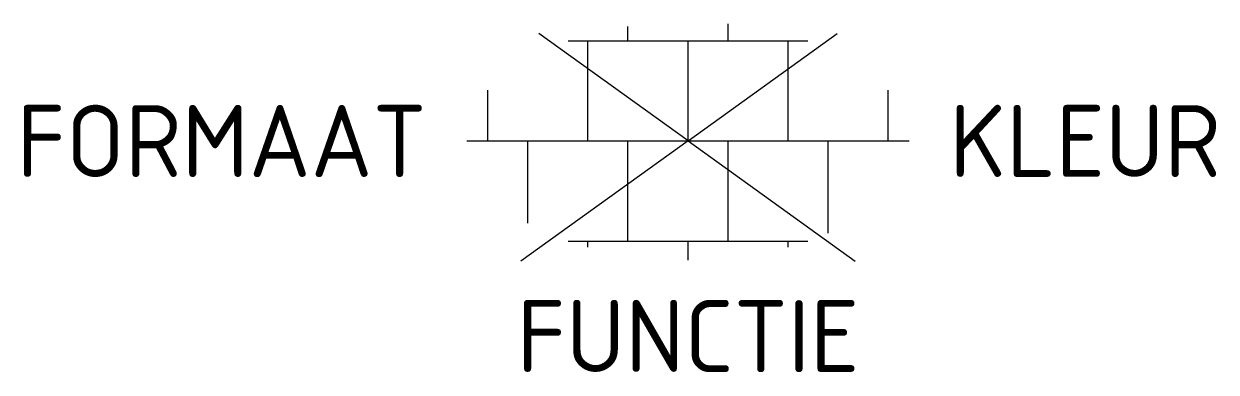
# Model space of a CAD drawing. Extents: x -16.6 to 13.2, y -5.8 to 2.9.
import ezdxf
from ezdxf.enums import TextEntityAlignment as Align

# ---------------------------------------------------------------- set-up
doc = ezdxf.new("R2010")
doc.units = 0
doc.styles.add('NLCS-ISO', font='NLCS-ISO.ttf')

msp = doc.modelspace()

# ---------------------------------------------------------------- linework, layer by layer
for p, q in [((0, 0), (-3.728, 2.684)), ((-1.5, 2.5), (-1.5, 2.863)), ((0, 0), (3.728, 2.684)), ((1, 2.5), (1, 2.926)), ((-2.995, 2.5), (2.995, 2.5)), ((-2.5, 0), (-2.5, 2.5)), ((0, 0), (0, 2.5)), ((2.5, 0), (2.5, 2.5)), ((-5, 0), (-5, 1.266)), ((5, 0), (5, 1.266)), ((-5.525, 0), (5.525, 0)), ((0, 0), (-4.172, -3.003)), ((-4, -2.052), (-4, 0)), ((-1.5, -2.5), (-1.5, 0)), ((1, -2.5), (1, 0)), ((3.5, -2.302), (3.5, 0)), ((0, 0), (4.172, -3.003)), ((-2.995, -2.5), (2.995, -2.5)), ((-2.5, -2.653), (-2.5, -2.5)), ((0, -2.975), (0, -2.5)), ((2.5, -2.653), (2.5, -2.5))]:
    msp.add_line(p, q)

# ---------------------------------------------------------------- texts
at = {"style": 'NLCS-ISO'}
msp.add_attdef('FORMAAT', text='50x50', height=1.8, dxfattribs=at).set_placement((-6.525, 0), align=Align.MIDDLE_RIGHT)
msp.add_attdef('KLEUR', text='G', height=1.8, dxfattribs=at).set_placement((6.525, 0), align=Align.MIDDLE_LEFT)
at = {"style": 'NLCS-ISO', "flags": 1}
msp.add_attdef('FUNCTIE', text='', height=1.8, dxfattribs=at).set_placement((0, -3.975), align=Align.TOP_CENTER)

doc.saveas('drawing.dxf')
